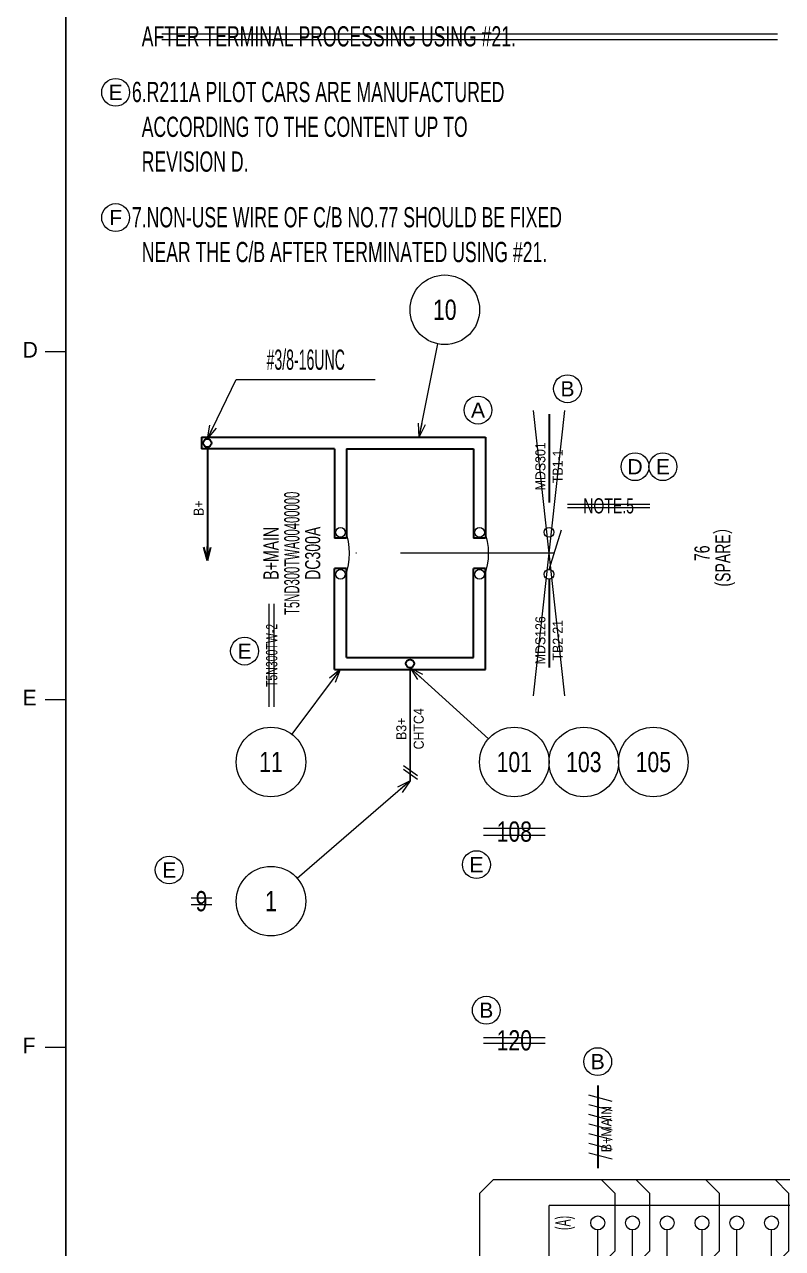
# Model space of a CAD drawing. Header units: millimetres. Extents: x 10 to 832, y 7 to 590.
# Drawn here: x 29.5 to 138.6, y 255.1 to 431 of the extents above; entities that cross this region are included whole.
import ezdxf
from ezdxf.enums import TextEntityAlignment as Align

# ---------------------------------------------------------------- set-up
doc = ezdxf.new("R2010")
doc.units = ezdxf.units.MM
doc.linetypes.add('DASHDOT', pattern=[25.3, 12.7, -6.3, 0, -6.3])
for name, color, linetype in [('GR1_02', 7, 'Continuous'), ('GR1_03', 7, 'Continuous'), ('GR1_04', 7, 'Continuous'), ('GR1_05', 7, 'Continuous'), ('GR1_15', 7, 'Continuous'), ('GR1_16', 7, 'Continuous'), ('図面枠B6M', 7, 'Continuous'), ('表題、部品表_01', 7, 'Continuous')]:
    doc.layers.add(name, color=color, linetype=linetype)
doc.styles.add('HG丸ｺﾞｼｯｸM-PRO', font='')
doc.styles.get('HG丸ｺﾞｼｯｸM-PRO').set_extended_font_data('HG丸ｺﾞｼｯｸM-PRO')

# ---------------------------------------------------------------- blocks, each defined once
blk = doc.blocks.new('BLKF023')
at = {"layer": '図面枠B6M', "color": 2, "linetype": 'Continuous', "lineweight": 25}
blk.add_line((35.5, 584), (35.5, 15), dxfattribs=at)
at = {"layer": '図面枠B6M', "color": 4, "linetype": 'Continuous', "lineweight": 13}
for p, q in [((32.5, 384), (35.5, 384)), ((32.5, 334), (35.5, 334)), ((32.5, 284), (35.5, 284))]:
    blk.add_line(p, q, dxfattribs=at)
at = {"layer": '図面枠B6M', "color": 4, "linetype": 'Continuous', "lineweight": 13, "style": 'HG丸ｺﾞｼｯｸM-PRO'}
for s, width, p in [('D', 1.002334, (29.29, 382.45)), ('E', 1.001589, (29.29, 332.45)), ('F', 0.998986, (29.29, 282.45))]:
    blk.add_text(s, height=2.25, dxfattribs=dict(at, width=width)).set_placement(p, align=Align.BOTTOM_LEFT)
blk = doc.blocks.new('BLKF123')
at = {"layer": 'GR1_03', "color": 3, "linetype": 'Continuous', "lineweight": 35}
for p, q in [((75.85, 352.8325), (74.15, 352.8325)), ((74.15, 338.3), (74.15, 352.8325)), ((75.85, 340), (75.85, 352.8325)), ((95.85, 352.8325), (94.15, 352.8325)), ((94.15, 340), (94.15, 352.8325)), ((95.85, 338.3), (95.85, 352.8325)), ((75.85, 340), (94.15, 340)), ((74.15, 338.3), (95.85, 338.3))]:
    blk.add_line(p, q, dxfattribs=at)
blk.add_circle((85, 339.15), 0.6, dxfattribs=at)
blk = doc.blocks.new('BLKF124')
at = {"layer": 'GR1_03', "color": 3, "linetype": 'Continuous', "lineweight": 35}
for p, q in [((55, 371.7), (95.85, 371.7)), ((55, 371.7), (55, 370)), ((95.85, 371.7), (95.85, 357.1675)), ((74.15, 370), (55, 370)), ((74.15, 370), (74.15, 357.1675)), ((75.85, 370), (75.85, 357.1675)), ((75.85, 370), (94.15, 370)), ((94.15, 370), (94.15, 357.1675)), ((75.85, 357.1675), (74.15, 357.1675)), ((95.85, 357.1675), (94.15, 357.1675))]:
    blk.add_line(p, q, dxfattribs=at)
blk.add_circle((55.85, 370.85), 0.6, dxfattribs=at)
blk = doc.blocks.new('BLKF125')
at = {"layer": 'GR1_02', "color": 4, "linetype": 'DASHDOT', "lineweight": 13}
blk.add_line((96.31, 355), (76.31, 355), dxfattribs=at)
at = {"layer": 'GR1_02', "color": 4, "linetype": 'Continuous', "lineweight": 13}
for centre in [(75, 358.02), (95, 358.02), (75, 351.98), (95, 351.98)]:
    blk.add_circle(centre, 0.701, dxfattribs=at)
for centre in [(67.81, 355), (87.81, 355)]:
    blk.add_arc(centre, 8.5, 337.237, 22.763, dxfattribs=at)
blk = doc.blocks.new('FXTIP_ARROW_E')
at = {"color": 0, "linetype": 'Continuous', "lineweight": -2}
for q in [(-1, 0), (-0.966, 0.259), (-0.966, -0.259)]:
    blk.add_line((0, 0), q, dxfattribs=at)
blk = doc.blocks.new('BLKF165')
at = {"layer": 'GR1_03', "color": 4, "linetype": 'Continuous', "lineweight": 13}
for p, q in [((97, 209), (195, 209)), ((110, 209), (112, 207)), ((115, 209), (117, 207)), ((120, 209), (122, 207)), ((125, 209), (127, 207)), ((130, 209), (132, 207)), ((135, 209), (137, 207)), ((140, 209), (142, 207)), ((145, 209), (147, 207)), ((160, 209), (162, 207)), ((165, 209), (167, 207)), ((170, 209), (172, 207)), ((175, 209), (177, 207)), ((180, 209), (182, 207)), ((185, 209), (187, 207)), ((190, 209), (192, 207)), ((195, 209), (197, 207)), ((112, 207), (112, 199.75)), ((117, 207), (117, 199.75)), ((122, 207), (122, 199.75)), ((127, 207), (127, 199.75)), ((132, 207), (132, 199.75)), ((137, 207), (137, 199.75)), ((142, 207), (142, 199.75)), ((147, 207), (147, 199.75)), ((162, 207), (162, 199.75)), ((167, 207), (167, 199.75)), ((172, 207), (172, 199.75)), ((177, 207), (177, 199.75)), ((182, 207), (182, 199.75)), ((187, 207), (187, 199.75)), ((192, 207), (192, 199.75)), ((197, 207), (197, 199.75))]:
    blk.add_line(p, q, dxfattribs=at)
blk = doc.blocks.new('BLKF167')
at = {"layer": 'GR1_03', "color": 4, "linetype": 'Continuous', "lineweight": 13}
for p, q in [((139.5, 263), (137.5, 265)), ((139.5, 254.75), (139.5, 263)), ((137, 252.25), (139.5, 254.75))]:
    blk.add_line(p, q, dxfattribs=at)
blk = doc.blocks.new('BLKF168')
at = {"layer": 'GR1_03', "color": 4, "linetype": 'Continuous', "lineweight": 13}
for p, q in [((119.5, 263), (117.5, 265)), ((119.5, 254.75), (119.5, 263)), ((117, 252.25), (119.5, 254.75))]:
    blk.add_line(p, q, dxfattribs=at)
blk = doc.blocks.new('BLKF169')
at = {"layer": 'GR1_03', "color": 4, "linetype": 'Continuous', "lineweight": 13}
for p, q in [((114.5, 263), (112.5, 265)), ((114.5, 254.75), (114.5, 263)), ((112, 252.25), (114.5, 254.75))]:
    blk.add_line(p, q, dxfattribs=at)
blk = doc.blocks.new('BLKF170')
at = {"layer": 'GR1_03', "color": 4, "linetype": 'Continuous', "lineweight": 13}
for p, q in [((149.5, 263), (147.5, 265)), ((149.5, 254.75), (149.5, 263)), ((147, 252.25), (149.5, 254.75))]:
    blk.add_line(p, q, dxfattribs=at)
blk = doc.blocks.new('BLKF171')
at = {"layer": 'GR1_03', "color": 4, "linetype": 'Continuous', "lineweight": 13}
for p, q in [((154.5, 263), (152.5, 265)), ((154.5, 254.75), (154.5, 263)), ((152, 252.25), (154.5, 254.75))]:
    blk.add_line(p, q, dxfattribs=at)
blk = doc.blocks.new('BLKF172')
at = {"layer": 'GR1_03', "color": 4, "linetype": 'Continuous', "lineweight": 13}
for p, q in [((189.5, 263), (187.5, 265)), ((189.5, 254.75), (189.5, 263)), ((187, 252.25), (189.5, 254.75))]:
    blk.add_line(p, q, dxfattribs=at)
blk = doc.blocks.new('BLKF173')
at = {"layer": 'GR1_03', "color": 4, "linetype": 'Continuous', "lineweight": 13}
for p, q in [((184.5, 263), (182.5, 265)), ((184.5, 254.75), (184.5, 263)), ((182, 252.25), (184.5, 254.75))]:
    blk.add_line(p, q, dxfattribs=at)
blk = doc.blocks.new('BLKF174')
at = {"layer": 'GR1_03', "color": 4, "linetype": 'Continuous', "lineweight": 13}
for p, q in [((179.5, 263), (177.5, 265)), ((179.5, 254.75), (179.5, 263)), ((177, 252.25), (179.5, 254.75))]:
    blk.add_line(p, q, dxfattribs=at)
blk = doc.blocks.new('BLKF175')
at = {"layer": 'GR1_03', "color": 4, "linetype": 'Continuous', "lineweight": 13}
for p, q in [((174.5, 263), (172.5, 265)), ((174.5, 254.75), (174.5, 263)), ((172, 252.25), (174.5, 254.75))]:
    blk.add_line(p, q, dxfattribs=at)
blk = doc.blocks.new('BLKF176')
at = {"layer": 'GR1_03', "color": 4, "linetype": 'Continuous', "lineweight": 13}
for p, q in [((169.5, 263), (167.5, 265)), ((169.5, 254.75), (169.5, 263)), ((167, 252.25), (169.5, 254.75))]:
    blk.add_line(p, q, dxfattribs=at)
blk = doc.blocks.new('BLKF177')
at = {"layer": 'GR1_03', "color": 4, "linetype": 'Continuous', "lineweight": 13}
for p, q in [((194.5, 263), (192.5, 265)), ((194.5, 254.75), (194.5, 263)), ((192, 252.25), (194.5, 254.75))]:
    blk.add_line(p, q, dxfattribs=at)
blk = doc.blocks.new('BLKF178')
at = {"layer": 'GR1_03', "color": 4, "linetype": 'Continuous', "lineweight": 13}
for p, q in [((199.5, 263), (197.5, 265)), ((199.5, 254.75), (199.5, 263)), ((197, 252.25), (199.5, 254.75))]:
    blk.add_line(p, q, dxfattribs=at)
blk = doc.blocks.new('BLKF179')
at = {"layer": 'GR1_03', "color": 4, "linetype": 'Continuous', "lineweight": 13}
for p, q in [((204.5, 263), (202.5, 265)), ((204.5, 254.75), (204.5, 263)), ((202, 252.25), (204.5, 254.75))]:
    blk.add_line(p, q, dxfattribs=at)
blk = doc.blocks.new('BLKF166')
at = {"layer": 'GR1_03', "color": 4, "linetype": 'Continuous', "lineweight": 13}
blk.add_line((97, 265), (202.5, 265), dxfattribs=at)
for name in ['BLKF169', 'BLKF168', 'BLKF167', 'BLKF170', 'BLKF171', 'BLKF176', 'BLKF175', 'BLKF174', 'BLKF173', 'BLKF172', 'BLKF177', 'BLKF178', 'BLKF179']:
    blk.add_blockref(name, (0, 0), dxfattribs=at)
blk = doc.blocks.new('BLKF180')
at = {"layer": 'GR1_03', "color": 4, "linetype": 'Continuous', "lineweight": 13}
for p, q in [((164.5, 263), (162.5, 265)), ((164.5, 254.75), (164.5, 263)), ((162, 252.25), (164.5, 254.75))]:
    blk.add_line(p, q, dxfattribs=at)
blk = doc.blocks.new('BLKF181')
at = {"layer": 'GR1_03', "color": 4, "linetype": 'Continuous', "lineweight": 13}
for p, q in [((159.5, 263), (157.5, 265)), ((159.5, 254.75), (159.5, 263)), ((157, 252.25), (159.5, 254.75))]:
    blk.add_line(p, q, dxfattribs=at)
blk = doc.blocks.new('BLKF182')
at = {"layer": 'GR1_03', "color": 4, "linetype": 'Continuous', "lineweight": 13}
for p, q in [((129.5, 263), (127.5, 265)), ((129.5, 254.75), (129.5, 263)), ((127, 252.25), (129.5, 254.75))]:
    blk.add_line(p, q, dxfattribs=at)
blk = doc.blocks.new('BLKF164')
at = {"layer": 'GR1_03', "color": 4, "linetype": 'Continuous', "lineweight": 13}
for p, q in [((95, 263), (97, 265)), ((95, 263), (95, 211)), ((95, 211), (97, 209))]:
    blk.add_line(p, q, dxfattribs=at)
for name in ['BLKF166', 'BLKF182', 'BLKF181', 'BLKF180', 'BLKF165']:
    blk.add_blockref(name, (0, 0), dxfattribs=at)
blk = doc.blocks.new('FXTIP_ARROW_S')
at = {"color": 0, "linetype": 'Continuous', "lineweight": -2}
for q in [(-1, 0), (-0.966, 0.259), (-0.966, -0.259)]:
    blk.add_line((0, 0), q, dxfattribs=at)
blk = doc.blocks.new('BLKF333')
at = {"layer": 'GR1_02', "color": 4, "linetype": 'Continuous', "lineweight": 13}
for p, q in [((105, 228.75), (105, 261.25)), ((210, 261.25), (105, 261.25)), ((210, 228.75), (210, 261.25)), ((112, 252.25), (112, 257.75)), ((117, 252.25), (117, 257.75)), ((122, 252.25), (122, 257.75)), ((127, 252.25), (127, 257.75)), ((132, 252.25), (132, 257.75)), ((137, 252.25), (137, 257.75)), ((142, 252.25), (142, 257.75)), ((147, 252.25), (147, 257.75)), ((152, 252.25), (152, 257.75)), ((157, 252.25), (157, 257.75)), ((162, 252.25), (162, 257.75)), ((167, 252.25), (167, 257.75)), ((172, 252.25), (172, 257.75)), ((177, 252.25), (177, 257.75)), ((182, 252.25), (182, 257.75)), ((187, 252.25), (187, 257.75)), ((192, 252.25), (192, 257.75)), ((197, 252.25), (197, 257.75)), ((202, 252.25), (202, 257.75)), ((207, 252.25), (207, 257.75)), ((112, 250.25), (112, 232.25)), ((117, 250.25), (117, 232.25)), ((122, 250.25), (122, 232.25)), ((127, 250.25), (127, 232.25)), ((132, 250.25), (132, 232.25)), ((137, 250.25), (137, 232.25)), ((142, 250.25), (142, 232.25)), ((147, 250.25), (147, 232.25)), ((152, 250.25), (152, 232.25)), ((157, 250.25), (157, 232.25)), ((162, 250.25), (162, 232.25)), ((167, 250.25), (167, 232.25)), ((172, 250.25), (172, 232.25)), ((177, 250.25), (177, 232.25)), ((182, 250.25), (182, 232.25)), ((187, 250.25), (187, 232.25)), ((192, 250.25), (192, 232.25)), ((197, 250.25), (197, 232.25)), ((202, 250.25), (202, 232.25)), ((207, 250.25), (207, 232.25)), ((210, 228.75), (105, 228.75))]:
    blk.add_line(p, q, dxfattribs=at)
for centre in [(112, 258.75), (117, 258.75), (122, 258.75), (127, 258.75), (132, 258.75), (137, 258.75), (142, 258.75), (147, 258.75), (152, 258.75), (157, 258.75), (162, 258.75), (167, 258.75), (172, 258.75), (177, 258.75), (182, 258.75), (187, 258.75), (192, 258.75), (197, 258.75), (202, 258.75), (207, 258.75), (112, 251.25), (117, 251.25), (122, 251.25), (127, 251.25), (132, 251.25), (137, 251.25), (142, 251.25), (147, 251.25), (152, 251.25), (157, 251.25), (162, 251.25), (167, 251.25), (172, 251.25), (177, 251.25), (182, 251.25), (187, 251.25), (192, 251.25), (197, 251.25), (202, 251.25), (207, 251.25), (112, 231.25), (117, 231.25), (122, 231.25), (127, 231.25), (132, 231.25), (137, 231.25), (142, 231.25), (147, 231.25), (152, 231.25), (157, 231.25), (162, 231.25), (167, 231.25), (172, 231.25), (177, 231.25), (182, 231.25), (187, 231.25), (192, 231.25), (197, 231.25), (202, 231.25), (207, 231.25)]:
    blk.add_circle(centre, 1, dxfattribs=at)
at = {"layer": 'GR1_02', "color": 3, "linetype": 'Continuous', "lineweight": 35, "style": 'HG丸ｺﾞｼｯｸM-PRO'}
for s, height, width, p in [('(A)', 2.182, 0.522521, (107, 258.75)), ('(B)', 2.182, 0.521304, (107, 251.25)), ('(1)', 1.818, 0.521222, (110.33, 233.75)), ('(5)', 1.818, 0.521222, (130.33, 233.75)), ('(10)', 1.818, 0.521214, (155.33, 233.75)), ('(15)', 1.818, 0.521214, (180.33, 233.75)), ('(20)', 1.818, 0.521214, (205.33, 233.75)), ('(C)', 2.182, 0.52136, (107, 231.25))]:
    blk.add_text(s, height=height, rotation=90, dxfattribs=dict(at, width=width)).set_placement(p, align=Align.MIDDLE_CENTER)
blk = doc.blocks.new('BLKF332')
at = {"layer": 'GR1_02', "color": 4, "linetype": 'Continuous', "lineweight": 13}
blk.add_blockref('BLKF333', (0, 0), dxfattribs=at)
blk = doc.blocks.new('BLKF340')
at = {"layer": 'GR1_05', "color": 4, "linetype": 'Continuous', "lineweight": 13}
blk.add_circle((94.78, 375.58), 2, dxfattribs=at)
at = {"layer": 'GR1_05', "color": 4, "linetype": 'Continuous', "lineweight": 13, "style": 'HG丸ｺﾞｼｯｸM-PRO', "width": 1.042301}
blk.add_text('A', height=2.18, dxfattribs=at).set_placement((94.78, 375.58), align=Align.MIDDLE_CENTER)
blk = doc.blocks.new('BLKF342')
at = {"layer": 'GR1_05', "color": 4, "linetype": 'Continuous', "lineweight": 13}
blk.add_circle((107.65, 378.64), 2, dxfattribs=at)
at = {"layer": 'GR1_05', "color": 4, "linetype": 'Continuous', "lineweight": 13, "style": 'HG丸ｺﾞｼｯｸM-PRO', "width": 1.04272}
blk.add_text('B', height=2.18, dxfattribs=at).set_placement((107.65, 378.64), align=Align.MIDDLE_CENTER)
blk = doc.blocks.new('BLKF343')
at = {"layer": 'GR1_05', "color": 4, "linetype": 'Continuous', "lineweight": 13}
blk.add_circle((112, 281.94), 2, dxfattribs=at)
at = {"layer": 'GR1_05', "color": 4, "linetype": 'Continuous', "lineweight": 13, "style": 'HG丸ｺﾞｼｯｸM-PRO', "width": 1.04272}
blk.add_text('B', height=2.18, dxfattribs=at).set_placement((112, 281.94), align=Align.MIDDLE_CENTER)
blk = doc.blocks.new('BLKF344')
at = {"layer": 'GR1_05', "color": 4, "linetype": 'Continuous', "lineweight": 13}
blk.add_circle((95.97, 289.33), 2, dxfattribs=at)
at = {"layer": 'GR1_05', "color": 4, "linetype": 'Continuous', "lineweight": 13, "style": 'HG丸ｺﾞｼｯｸM-PRO', "width": 1.04272}
blk.add_text('B', height=2.18, dxfattribs=at).set_placement((95.97, 289.33), align=Align.MIDDLE_CENTER)
blk = doc.blocks.new('BLKF378')
at = {"layer": 'GR1_05', "color": 4, "linetype": 'Continuous', "lineweight": 13}
blk.add_circle((117.37, 367.44), 2, dxfattribs=at)
at = {"layer": 'GR1_05', "color": 4, "linetype": 'Continuous', "lineweight": 13, "style": 'HG丸ｺﾞｼｯｸM-PRO', "width": 1.042833}
blk.add_text('D', height=2.18, dxfattribs=at).set_placement((117.37, 367.44), align=Align.MIDDLE_CENTER)
blk = doc.blocks.new('BLKF380')
at = {"layer": 'GR1_05', "color": 4, "linetype": 'Continuous', "lineweight": 13}
blk.add_line((105, 352.68), (106.8, 358.39), dxfattribs=at)
at = {"layer": 'GR1_05', "color": 4, "linetype": 'DASHDOT', "lineweight": 13}
blk.add_line((105.73, 355), (96.31, 355), dxfattribs=at)
at = {"layer": 'GR1_05', "color": 4, "linetype": 'Continuous', "lineweight": 13}
for centre in [(105, 358.02), (105, 351.98)]:
    blk.add_circle(centre, 0.701, dxfattribs=at)
blk = doc.blocks.new('BLKF387')
at = {"layer": 'GR1_05', "color": 4, "linetype": 'Continuous', "lineweight": 13}
blk.add_circle((121.37, 367.44), 2, dxfattribs=at)
at = {"layer": 'GR1_05', "color": 4, "linetype": 'Continuous', "lineweight": 13, "style": 'HG丸ｺﾞｼｯｸM-PRO', "width": 1.04259}
blk.add_text('E', height=2.18, dxfattribs=at).set_placement((121.37, 367.44), align=Align.MIDDLE_CENTER)
blk = doc.blocks.new('BLKF394')
at = {"layer": 'GR1_05', "color": 4, "linetype": 'Continuous', "lineweight": 13}
blk.add_circle((42.65, 421.25), 2, dxfattribs=at)
at = {"layer": 'GR1_05', "color": 4, "linetype": 'Continuous', "lineweight": 13, "style": 'HG丸ｺﾞｼｯｸM-PRO', "width": 1.04259}
blk.add_text('E', height=2.18, dxfattribs=at).set_placement((42.65, 421.25), align=Align.MIDDLE_CENTER)
blk = doc.blocks.new('BLKF405')
at = {"layer": 'GR1_05', "color": 4, "linetype": 'Continuous', "lineweight": 13}
blk.add_circle((50.36, 309.48), 2, dxfattribs=at)
at = {"layer": 'GR1_05', "color": 4, "linetype": 'Continuous', "lineweight": 13, "style": 'HG丸ｺﾞｼｯｸM-PRO', "width": 1.04259}
blk.add_text('E', height=2.18, dxfattribs=at).set_placement((50.36, 309.48), align=Align.MIDDLE_CENTER)
blk = doc.blocks.new('BLKF406')
at = {"layer": 'GR1_05', "color": 4, "linetype": 'Continuous', "lineweight": 13}
blk.add_circle((94.56, 310.25), 2, dxfattribs=at)
at = {"layer": 'GR1_05', "color": 4, "linetype": 'Continuous', "lineweight": 13, "style": 'HG丸ｺﾞｼｯｸM-PRO', "width": 1.04259}
blk.add_text('E', height=2.18, dxfattribs=at).set_placement((94.56, 310.25), align=Align.MIDDLE_CENTER)
blk = doc.blocks.new('BLKF408')
at = {"layer": 'GR1_05', "color": 4, "linetype": 'Continuous', "lineweight": 13}
blk.add_circle((61.2, 340.94), 2, dxfattribs=at)
at = {"layer": 'GR1_05', "color": 4, "linetype": 'Continuous', "lineweight": 13, "style": 'HG丸ｺﾞｼｯｸM-PRO', "width": 1.04259}
blk.add_text('E', height=2.18, dxfattribs=at).set_placement((61.2, 340.94), align=Align.MIDDLE_CENTER)
blk = doc.blocks.new('BLKF411')
at = {"layer": 'GR1_05', "color": 4, "linetype": 'Continuous', "lineweight": 13}
blk.add_circle((42.65, 403.25), 2, dxfattribs=at)
at = {"layer": 'GR1_05', "color": 4, "linetype": 'Continuous', "lineweight": 13, "style": 'HG丸ｺﾞｼｯｸM-PRO', "width": 1.042153}
blk.add_text('F', height=2.18, dxfattribs=at).set_placement((42.65, 403.25), align=Align.MIDDLE_CENTER)

msp = doc.modelspace()

# ---------------------------------------------------------------- linework, layer by layer
at = {"layer": 'GR1_03', "color": 3, "linetype": 'Continuous', "lineweight": 35}
msp.add_line((55.85, 370.25), (55.85, 353.97), dxfattribs=at)
at = {"layer": 'GR1_03', "color": 2, "linetype": 'Continuous', "lineweight": 25}
msp.add_line((85, 338.55), (85, 322.27), dxfattribs=at)
at = {"layer": 'GR1_03', "color": 4, "linetype": 'Continuous', "lineweight": 13}
for p, q in [((84.05, 324.5), (86.1, 323.07)), ((84.05, 323.96), (86.1, 322.53))]:
    msp.add_line(p, q, dxfattribs=at)
at = {"layer": 'GR1_05', "color": 4, "linetype": 'Continuous', "lineweight": 13}
for p, q in [((49.31, 429.65), (137.87, 429.65)), ((49.31, 428.85), (137.87, 428.85)), ((102.75, 334.5), (107.25, 375.5)), ((107.25, 334.5), (102.75, 375.5)), ((107.63, 362.07), (119.51, 362.07)), ((107.63, 361.57), (119.51, 361.57)), ((64.72, 332.93), (64.72, 347.73)), ((65.47, 332.93), (65.47, 347.73)), ((95.56, 315.5), (104.44, 315.5)), ((95.56, 314.5), (104.44, 314.5)), ((53.52, 305.5), (56.48, 305.5)), ((53.52, 304.5), (56.48, 304.5)), ((95.56, 285.4), (104.44, 285.4)), ((95.56, 284.6), (104.44, 284.6)), ((114.06, 276.22), (110.73, 277.1)), ((114.06, 274.84), (110.73, 275.72)), ((114.06, 273.45), (110.73, 274.33)), ((114.06, 272.07), (110.73, 272.95)), ((114.06, 270.68), (110.73, 271.57)), ((114.06, 269.3), (110.73, 270.18)), ((114.06, 267.92), (110.73, 268.8))]:
    msp.add_line(p, q, dxfattribs=at)
at = {"layer": 'GR1_05', "color": 3, "linetype": 'DASHDOT', "lineweight": 35}
for p, q in [((105, 375), (105, 358.72)), ((105, 351.28), (105, 335)), ((112, 278.52), (112, 266.63))]:
    msp.add_line(p, q, dxfattribs=at)
at = {"layer": 'GR1_15', "color": 4, "linetype": 'Continuous', "lineweight": 13}
for p, q in [((86.34, 371.7), (89.02, 385.1)), ((74.97, 338.3), (68, 329)), ((85, 338.55), (96.29, 328.35)), ((85, 322.27), (68.78, 308.27))]:
    msp.add_line(p, q, dxfattribs=at)
for centre in [(90, 390), (65, 325), (100, 325), (110, 325), (120, 325), (65, 305)]:
    msp.add_circle(centre, 5, dxfattribs=at)
at = {"layer": 'GR1_16', "color": 4, "linetype": 'Continuous', "lineweight": 13}
for p, q in [((55.85, 371.45), (60, 380)), ((60, 380), (80, 380))]:
    msp.add_line(p, q, dxfattribs=at)

# ---------------------------------------------------------------- block references
at = {"layer": 'GR1_02', "color": 4, "linetype": 'Continuous', "lineweight": 13}
for name in ['BLKF125', 'BLKF332']:
    msp.add_blockref(name, (0, 0), dxfattribs=at)
at = {"layer": 'GR1_03', "color": 3, "linetype": 'Continuous', "lineweight": 35}
for name in ['BLKF124', 'BLKF123']:
    msp.add_blockref(name, (0, 0), dxfattribs=at)
at = {"layer": 'GR1_03', "color": 3, "linetype": 'Continuous', "lineweight": 35, "xscale": 2, "yscale": 2, "rotation": 270}
msp.add_blockref('FXTIP_ARROW_E', (55.85, 353.97), dxfattribs=at)
at = {"layer": 'GR1_03', "color": 4, "linetype": 'Continuous', "lineweight": 13}
msp.add_blockref('BLKF164', (0, 0), dxfattribs=at)
at = {"layer": 'GR1_05', "color": 4, "linetype": 'Continuous', "lineweight": 13}
for name in ['BLKF394', 'BLKF411', 'BLKF342', 'BLKF340', 'BLKF378', 'BLKF387', 'BLKF380', 'BLKF408', 'BLKF405', 'BLKF406', 'BLKF344', 'BLKF343']:
    msp.add_blockref(name, (0, 0), dxfattribs=at)
at = {"layer": 'GR1_15', "color": 4, "linetype": 'Continuous', "lineweight": 13, "xscale": 2, "yscale": 2}
for p, rotation in [((86.34, 371.7), 258.7024050605232), ((74.97, 338.3), 53.1325586381535), ((85, 338.55), 137.9074451343488), ((85, 322.27), 40.80855693842489)]:
    msp.add_blockref('FXTIP_ARROW_S', p, dxfattribs=dict(at, rotation=rotation))
at = {"layer": 'GR1_16', "color": 4, "linetype": 'Continuous', "lineweight": 13, "xscale": 2, "yscale": 2, "rotation": 244.1089857209043}
msp.add_blockref('FXTIP_ARROW_S', (55.85, 371.45), dxfattribs=at)
at = {"layer": '図面枠B6M', "color": 4, "linetype": 'Continuous', "lineweight": 13}
msp.add_blockref('BLKF023', (0, 0), dxfattribs=at)

# ---------------------------------------------------------------- texts
at = {"layer": 'GR1_02', "color": 4, "linetype": 'Continuous', "lineweight": 13, "style": 'HG丸ｺﾞｼｯｸM-PRO'}
for s, height, width, p in [('T5ND300TWA00400000', 2.1818, 0.55406, (68, 355)), ('B+MAIN', 2.182, 0.693504, (65, 355)), ('DC300A', 2.182, 0.692392, (71, 355)), ('(SPARE）', 2.182, 0.691922, (130, 355)), ('76', 2.182, 0.691275, (127, 355))]:
    msp.add_text(s, height=height, rotation=90, dxfattribs=dict(at, width=width)).set_placement(p, align=Align.MIDDLE_CENTER)
at = {"layer": 'GR1_04', "color": 3, "linetype": 'Continuous', "lineweight": 35, "style": 'HG丸ｺﾞｼｯｸM-PRO'}
for s, width, p in [('B+', 0.912011, (54.6, 361.47)), ('CHTC4', 0.912312, (86.25, 329.77)), ('B3+', 0.911533, (83.75, 329.77))]:
    msp.add_text(s, height=1.455, rotation=90, dxfattribs=dict(at, width=width)).set_placement(p, align=Align.MIDDLE_CENTER)
at = {"layer": 'GR1_05', "color": 3, "linetype": 'Continuous', "lineweight": 35, "style": 'HG丸ｺﾞｼｯｸM-PRO', "width": 0.6519}
msp.add_text('  AFTER TERMINAL PROCESSING USING #21.', height=2.9091, dxfattribs=at).set_placement((45, 429.3), align=Align.MIDDLE_LEFT)
at = {"layer": 'GR1_05', "color": 3, "linetype": 'Continuous', "lineweight": 35, "style": 'HG丸ｺﾞｼｯｸM-PRO'}
for s, height, rotation, width, p in [('MDS301', 1.455, 90, 0.911744, (103.75, 367.5)), ('TB1-1', 1.455, 90, 0.911851, (106.25, 367.5)), ('MDS126', 1.455, 90, 0.911744, (103.75, 342.5)), ('TB2-21', 1.455, 90, 0.911652, (106.25, 342.5)), ('108', 2.909, 0, 0.784542, (100, 315)), ('9', 2.91, 0, 0.784542, (55, 305)), ('120', 2.909, 0, 0.784542, (100, 285)), ('B+MAIN', 1.455, 90, 0.913147, (113.25, 272.25))]:
    msp.add_text(s, height=height, rotation=rotation, dxfattribs=dict(at, width=width)).set_placement(p, align=Align.MIDDLE_CENTER)
at = {"layer": 'GR1_05', "color": 3, "linetype": 'Continuous', "lineweight": 35, "style": 'HG丸ｺﾞｼｯｸM-PRO', "width": 0.691901}
msp.add_text('NOTE.5', height=2.182, dxfattribs=at).set_placement((113.57, 361.82), align=Align.MIDDLE_CENTER)
at = {"layer": 'GR1_05', "color": 4, "linetype": 'Continuous', "lineweight": 13, "style": 'HG丸ｺﾞｼｯｸM-PRO', "width": 0.692022}
msp.add_text('T5N300TW-2', height=1.636, rotation=90, dxfattribs=at).set_placement((65.1, 340.32), align=Align.MIDDLE_CENTER)
at = {"layer": 'GR1_15', "color": 3, "linetype": 'Continuous', "lineweight": 35, "style": 'HG丸ｺﾞｼｯｸM-PRO', "width": 0.784542}
msp.add_text('10', height=2.909, dxfattribs=at).set_placement((90, 390), align=Align.MIDDLE_CENTER)
for s, height, p in [('11', 2.909, (65, 325)), ('101', 2.909, (100, 325)), ('103', 2.909, (110, 325)), ('105', 2.909, (120, 325)), ('1', 2.91, (65, 305))]:
    msp.add_text(s, height=height, rotation=0, dxfattribs=at).set_placement(p, align=Align.MIDDLE_CENTER)
at = {"layer": 'GR1_16', "color": 3, "linetype": 'Continuous', "lineweight": 35, "style": 'HG丸ｺﾞｼｯｸM-PRO', "width": 0.521416}
msp.add_text('#3/8-16UNC', height=2.909, dxfattribs=at).set_placement((70, 380.5), align=Align.BOTTOM_CENTER)
at = {"layer": '表題、部品表_01', "color": 3, "linetype": 'Continuous', "lineweight": 35, "style": 'HG丸ｺﾞｼｯｸM-PRO'}
for s, width, p in [('6.R211A PILOT CARS ARE MANUFACTURED', 0.652282, (45, 421.3)), ('  ACCORDING TO THE CONTENT UP TO', 0.651478, (45, 416.3)), ('  REVISION D. ', 0.651963, (45, 411.3)), ('7.NON-USE WIRE OF C/B NO.77 SHOULD BE FIXED', 0.651811, (45, 403.3)), ('  NEAR THE C/B AFTER TERMINATED USING #21.', 0.651758, (45, 398.3))]:
    msp.add_text(s, height=2.9091, dxfattribs=dict(at, width=width)).set_placement(p, align=Align.MIDDLE_LEFT)

doc.saveas('drawing.dxf')
